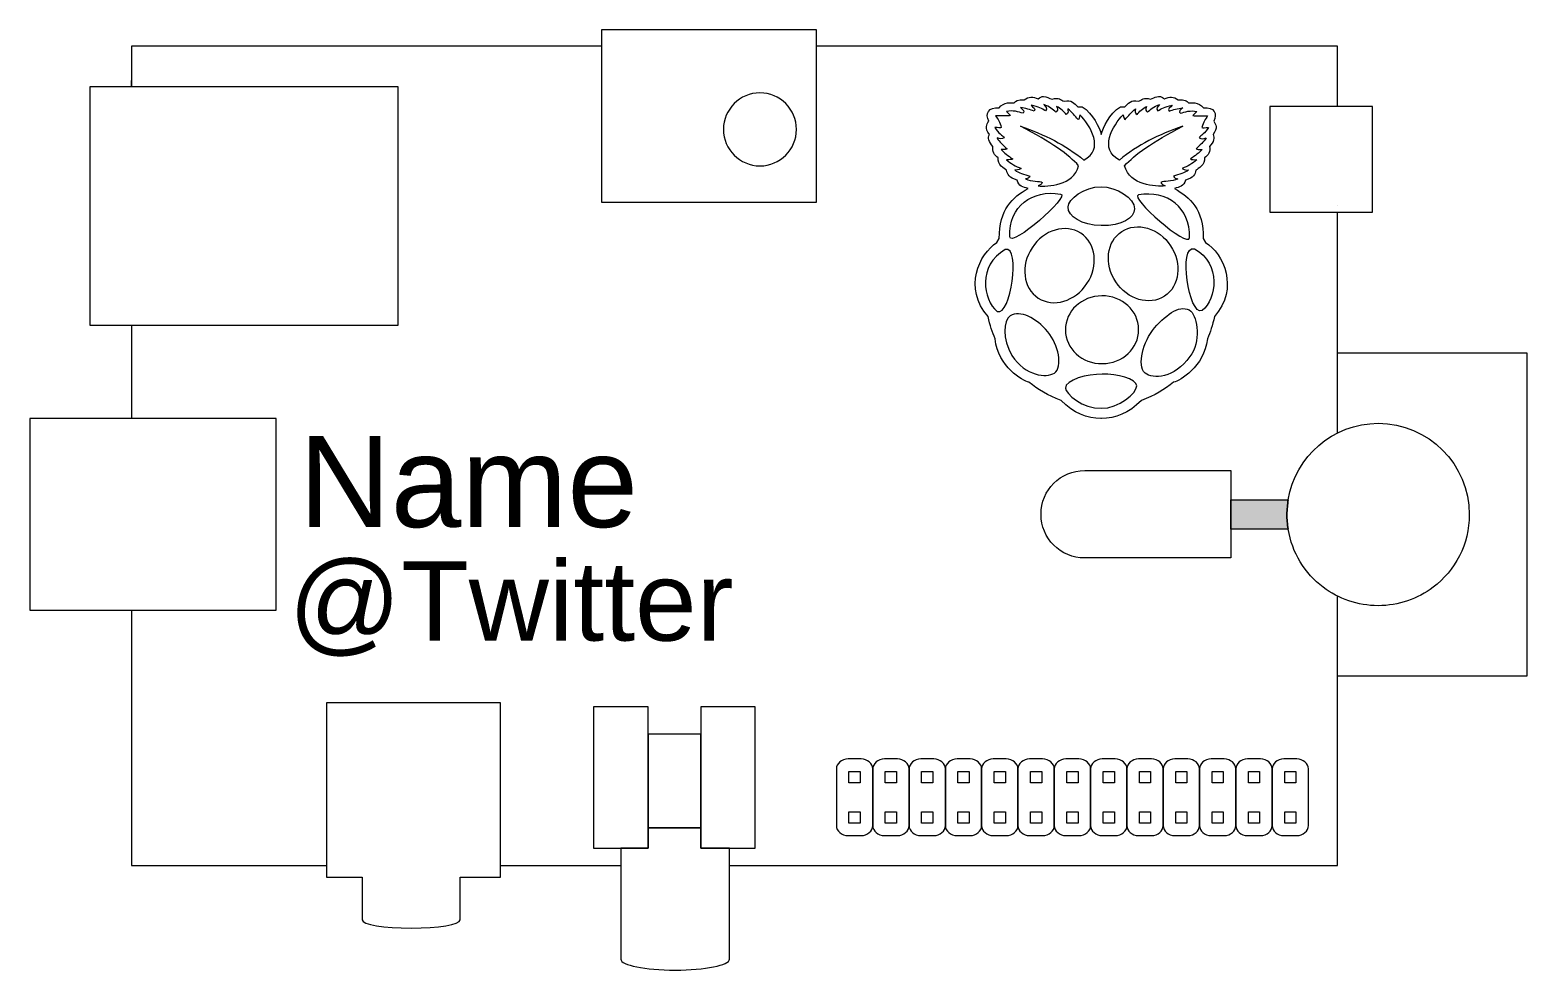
# Model space of a CAD drawing. Header units: inches. Extents: x -193 to 353, y 14 to 296.
# Drawn here: x 28 to 130.6, y 161.8 to 226.3 of the extents above; entities that cross this region are included whole.
import ezdxf

# ---------------------------------------------------------------- set-up
doc = ezdxf.new("R2010")
doc.units = ezdxf.units.IN
doc.header["$MEASUREMENT"] = 0
doc.layers.add('Layer 1', color=7, linetype='Continuous')

# ---------------------------------------------------------------- blocks, each defined once
blk = doc.blocks.new('block 42')
at = {"layer": 'Layer 1', "color": 232, "lineweight": 9}
blk.add_lwpolyline([(73.96, 171.59), (73.96, 170.18), (75.92, 170.18), (77.69, 170.18), (77.69, 179.87), (73.96, 179.87), (73.96, 178.01), (73.96, 172.77), (73.96, 171.59)], dxfattribs=at)
blk = doc.blocks.new('block 43')
at = {"layer": 'Layer 1', "color": 232, "lineweight": 9}
blk.add_lwpolyline([(70.34, 171.59), (70.34, 172.77), (70.34, 178.01), (70.34, 179.87), (66.61, 179.87), (66.61, 170.18), (68.48, 170.18), (70.34, 170.18), (70.34, 171.59)], dxfattribs=at)
blk = doc.blocks.new('block 44')
at = {"layer": 'Layer 1', "color": 232, "lineweight": 9}
blk.add_lwpolyline([(70.34, 171.59), (73.96, 171.59), (73.96, 172.77), (73.96, 178.01), (70.34, 178.01), (70.34, 172.77), (70.34, 171.59)], dxfattribs=at)
blk = doc.blocks.new('block 45')
at = {"layer": 'Layer 1', "color": 232, "lineweight": 9}
for points, knots in [([(97.44, 221.72), (97.33, 221.71), (97.21, 221.67), (97.07, 221.56), (96.74, 221.69), (96.41, 221.74), (96.12, 221.48), (95.68, 221.53), (95.53, 221.41), (95.42, 221.27), (95.32, 221.28), (94.69, 221.37), (94.4, 220.94), (93.66, 221.03), (93.43, 220.51), (93.69, 220.02), (93.54, 219.79), (93.39, 219.56), (93.74, 219.12), (93.61, 218.88), (93.69, 218.61), (93.98, 218.29), (93.91, 217.94), (94.06, 217.7), (94.33, 217.51), (94.28, 217.03), (94.76, 216.76), (94.91, 216.66), (94.96, 216.38), (95.08, 216.12), (95.63, 215.98), (95.72, 215.57), (96.06, 215.5), (96.38, 215.41), (95.31, 214.79), (94.4, 213.98), (94.41, 211.98), (94.41, 211.98), (94.25, 211.7), (94.25, 211.7), (93.03, 210.95), (91.93, 208.57), (93.65, 206.63), (93.76, 206.02), (93.95, 205.58), (94.12, 205.1), (94.37, 203.15), (96, 202.24), (96.44, 202.13), (97.07, 201.65), (97.74, 201.19), (98.65, 200.88), (99.51, 199.99), (100.44, 199.65), (101.38, 199.65), (101.39, 199.65), (101.41, 199.65), (101.42, 199.65), (102.35, 199.65), (103.29, 199.99), (104.15, 200.88), (105.06, 201.19), (105.73, 201.65), (106.36, 202.13), (106.8, 202.24), (108.43, 203.15), (108.68, 205.1), (108.85, 205.58), (109.04, 206.02), (109.15, 206.63), (110.87, 208.57), (109.77, 210.96), (108.55, 211.7), (108.55, 211.7), (108.39, 211.98), (108.39, 211.98), (108.4, 213.98), (107.49, 214.79), (106.42, 215.41), (106.74, 215.5), (107.07, 215.57), (107.17, 215.98), (107.72, 216.12), (107.83, 216.38), (107.89, 216.66), (108.04, 216.76), (108.52, 217.03), (108.47, 217.51), (108.74, 217.7), (108.89, 217.94), (108.82, 218.29), (109.11, 218.61), (109.19, 218.88), (109.06, 219.12), (109.41, 219.56), (109.26, 219.79), (109.11, 220.02), (109.37, 220.51), (109.14, 221.03), (108.4, 220.94), (108.11, 221.37), (107.48, 221.28), (107.38, 221.27), (107.27, 221.41), (107.12, 221.53), (106.67, 221.48), (106.39, 221.74), (106.06, 221.69), (105.73, 221.56), (105.33, 221.88), (105.07, 221.63), (104.77, 221.53), (104.29, 221.69), (104.18, 221.47), (103.94, 221.39), (103.42, 221.5), (103.26, 221.26), (103.01, 221), (103.01, 221), (102.72, 221.01), (102.72, 221.01), (101.93, 220.54), (101.54, 219.59), (101.4, 219.11), (101.26, 219.59), (100.87, 220.54), (100.08, 221.01), (100.08, 221.01), (99.79, 221), (99.79, 221), (99.53, 221.26), (99.37, 221.5), (98.85, 221.39), (98.61, 221.47), (98.51, 221.69), (98.03, 221.53), (97.83, 221.59), (97.65, 221.72), (97.44, 221.72), (97.44, 221.72), (97.44, 221.72), (97.44, 221.72)], [0, 0, 0, 0, 1, 1, 1, 2, 2, 2, 3, 3, 3, 4, 4, 4, 5, 5, 5, 6, 6, 6, 7, 7, 7, 8, 8, 8, 9, 9, 9, 10, 10, 10, 11, 11, 11, 12, 12, 12, 13, 13, 13, 14, 14, 14, 15, 15, 15, 16, 16, 16, 17, 17, 17, 18, 18, 18, 19, 19, 19, 20, 20, 20, 21, 21, 21, 22, 22, 22, 23, 23, 23, 24, 24, 24, 25, 25, 25, 26, 26, 26, 27, 27, 27, 28, 28, 28, 29, 29, 29, 30, 30, 30, 31, 31, 31, 32, 32, 32, 33, 33, 33, 34, 34, 34, 35, 35, 35, 36, 36, 36, 37, 37, 37, 38, 38, 38, 39, 39, 39, 40, 40, 40, 41, 41, 41, 42, 42, 42, 43, 43, 43, 44, 44, 44, 45, 45, 45, 46, 46, 46, 47, 47, 47, 47]), ([(95.87, 219.67), (97.96, 218.59), (99.18, 217.72), (99.85, 216.97), (99.51, 215.6), (97.72, 215.54), (97.07, 215.58), (97.2, 215.64), (97.32, 215.71), (97.36, 215.83), (97.19, 215.95), (96.61, 215.84), (96.21, 216.07), (96.36, 216.1), (96.44, 216.13), (96.51, 216.25), (96.13, 216.37), (95.72, 216.47), (95.47, 216.68), (95.6, 216.67), (95.72, 216.65), (95.9, 216.77), (95.55, 216.95), (95.19, 217.1), (94.9, 217.38), (95.08, 217.38), (95.27, 217.38), (95.33, 217.44), (95.01, 217.64), (94.75, 217.86), (94.53, 218.09), (94.78, 218.06), (94.88, 218.09), (94.94, 218.13), (94.7, 218.37), (94.41, 218.58), (94.26, 218.88), (94.45, 218.81), (94.61, 218.79), (94.74, 218.88), (94.66, 219.06), (94.31, 219.17), (94.11, 219.6), (94.31, 219.58), (94.51, 219.55), (94.55, 219.6), (94.46, 219.96), (94.31, 220.17), (94.16, 220.38), (94.57, 220.39), (95.2, 220.38), (95.17, 220.42), (95.17, 220.42), (94.91, 220.68), (94.91, 220.68), (95.32, 220.79), (95.73, 220.66), (96.04, 220.57), (96.17, 220.67), (96.03, 220.81), (95.87, 220.95), (96.21, 220.9), (96.52, 220.82), (96.8, 220.71), (96.95, 220.85), (96.71, 220.98), (96.59, 221.12), (97.12, 221.02), (97.34, 220.88), (97.57, 220.73), (97.73, 220.89), (97.58, 221.02), (97.47, 221.16), (97.87, 221.01), (98.07, 220.82), (98.29, 220.63), (98.37, 220.73), (98.48, 220.8), (98.34, 221.04), (98.63, 220.88), (98.84, 220.68), (99, 220.47), (99.18, 220.58), (99.11, 220.73), (99.11, 220.87), (99.4, 220.63), (99.59, 220.38), (99.82, 220.13), (99.87, 220.16), (99.91, 220.28), (99.94, 220.46), (100.65, 219.77), (101.65, 218.05), (100.2, 217.36), (98.97, 218.38), (97.5, 219.12), (95.87, 219.67), (95.87, 219.67), (95.87, 219.67), (95.87, 219.67)], [0, 0, 0, 0, 1, 1, 1, 2, 2, 2, 3, 3, 3, 4, 4, 4, 5, 5, 5, 6, 6, 6, 7, 7, 7, 8, 8, 8, 9, 9, 9, 10, 10, 10, 11, 11, 11, 12, 12, 12, 13, 13, 13, 14, 14, 14, 15, 15, 15, 16, 16, 16, 17, 17, 17, 18, 18, 18, 19, 19, 19, 20, 20, 20, 21, 21, 21, 22, 22, 22, 23, 23, 23, 24, 24, 24, 25, 25, 25, 26, 26, 26, 27, 27, 27, 28, 28, 28, 29, 29, 29, 30, 30, 30, 31, 31, 31, 32, 32, 32, 33, 33, 33, 33]), ([(106.98, 219.67), (104.89, 218.59), (103.67, 217.72), (103, 216.97), (103.35, 215.6), (105.13, 215.54), (105.78, 215.58), (105.65, 215.64), (105.54, 215.71), (105.49, 215.83), (105.66, 215.95), (106.24, 215.84), (106.64, 216.07), (106.49, 216.1), (106.41, 216.13), (106.34, 216.25), (106.72, 216.37), (107.14, 216.47), (107.38, 216.68), (107.25, 216.67), (107.12, 216.65), (106.95, 216.77), (107.3, 216.95), (107.66, 217.1), (107.95, 217.38), (107.77, 217.38), (107.58, 217.38), (107.52, 217.44), (107.84, 217.64), (108.1, 217.86), (108.32, 218.09), (108.07, 218.06), (107.97, 218.09), (107.91, 218.13), (108.14, 218.37), (108.44, 218.58), (108.59, 218.88), (108.4, 218.81), (108.24, 218.79), (108.11, 218.88), (108.19, 219.06), (108.54, 219.17), (108.74, 219.6), (108.54, 219.58), (108.34, 219.55), (108.3, 219.6), (108.39, 219.96), (108.54, 220.17), (108.69, 220.38), (108.28, 220.39), (107.65, 220.38), (107.68, 220.41), (107.68, 220.41), (107.94, 220.68), (107.94, 220.68), (107.53, 220.79), (107.12, 220.66), (106.82, 220.57), (106.68, 220.67), (106.82, 220.81), (106.98, 220.94), (106.64, 220.9), (106.33, 220.82), (106.05, 220.71), (105.9, 220.85), (106.14, 220.98), (106.26, 221.12), (105.73, 221.02), (105.51, 220.88), (105.28, 220.73), (105.12, 220.89), (105.27, 221.02), (105.38, 221.16), (104.98, 221.01), (104.77, 220.82), (104.56, 220.63), (104.48, 220.73), (104.37, 220.8), (104.51, 221.04), (104.22, 220.88), (104.01, 220.68), (103.85, 220.47), (103.67, 220.58), (103.74, 220.73), (103.74, 220.87), (103.45, 220.63), (103.26, 220.38), (103.03, 220.13), (102.98, 220.16), (102.94, 220.28), (102.91, 220.46), (102.2, 219.77), (101.2, 218.05), (102.65, 217.36), (103.88, 218.38), (105.35, 219.12), (106.98, 219.67), (106.98, 219.67), (106.98, 219.67), (106.98, 219.67)], [0, 0, 0, 0, 1, 1, 1, 2, 2, 2, 3, 3, 3, 4, 4, 4, 5, 5, 5, 6, 6, 6, 7, 7, 7, 8, 8, 8, 9, 9, 9, 10, 10, 10, 11, 11, 11, 12, 12, 12, 13, 13, 13, 14, 14, 14, 15, 15, 15, 16, 16, 16, 17, 17, 17, 18, 18, 18, 19, 19, 19, 20, 20, 20, 21, 21, 21, 22, 22, 22, 23, 23, 23, 24, 24, 24, 25, 25, 25, 26, 26, 26, 27, 27, 27, 28, 28, 28, 29, 29, 29, 30, 30, 30, 31, 31, 31, 32, 32, 32, 33, 33, 33, 33]), ([(101.39, 215.52), (100.24, 215.55), (99.13, 214.66), (99.12, 214.14), (99.12, 213.52), (100.04, 212.88), (101.4, 212.86), (102.79, 212.85), (103.68, 213.37), (103.68, 214.02), (103.69, 214.75), (102.42, 215.53), (101.39, 215.52), (101.39, 215.52), (101.39, 215.52), (101.39, 215.52)], [0, 0, 0, 0, 1, 1, 1, 2, 2, 2, 3, 3, 3, 4, 4, 4, 5, 5, 5, 5]), ([(98.61, 215.03), (96.67, 215.35), (95.06, 214.2), (95.13, 212.1), (95.19, 211.3), (99.32, 214.91), (98.61, 215.03), (98.61, 215.03), (98.61, 215.03), (98.61, 215.03)], [0, 0, 0, 0, 1, 1, 1, 2, 2, 2, 3, 3, 3, 3]), ([(103.96, 214.97), (105.9, 215.29), (107.51, 214.14), (107.45, 212.04), (107.38, 211.24), (103.25, 214.85), (103.96, 214.97)], [0, 0, 0, 0, 1, 1, 1, 2, 2, 2, 2]), ([(100, 212.34), (101.04, 211.65), (101.23, 210.11), (100.42, 208.89), (99.61, 207.66), (98.11, 207.22), (97.07, 207.9), (97.07, 207.9), (97.07, 207.9), (97.07, 207.9), (96.04, 208.59), (95.85, 210.13), (96.66, 211.35), (97.46, 212.58), (98.96, 213.02), (100, 212.34), (100, 212.34), (100, 212.34), (100, 212.34)], [0, 0, 0, 0, 1, 1, 1, 2, 2, 2, 3, 3, 3, 4, 4, 4, 5, 5, 5, 6, 6, 6, 6]), ([(102.81, 212.46), (101.77, 211.78), (101.58, 210.23), (102.39, 209.01), (103.2, 207.79), (104.7, 207.35), (105.73, 208.03), (105.73, 208.03), (105.73, 208.03), (105.73, 208.03), (106.77, 208.71), (106.96, 210.25), (106.15, 211.48), (105.35, 212.7), (103.85, 213.14), (102.81, 212.46), (102.81, 212.46), (102.81, 212.46), (102.81, 212.46)], [0, 0, 0, 0, 1, 1, 1, 2, 2, 2, 3, 3, 3, 4, 4, 4, 5, 5, 5, 6, 6, 6, 6]), ([(94.81, 211.22), (95.93, 211.52), (95.18, 206.58), (94.27, 206.98), (93.27, 207.79), (92.94, 210.16), (94.81, 211.22)], [0, 0, 0, 0, 1, 1, 1, 2, 2, 2, 2]), ([(107.78, 211.28), (106.65, 211.58), (107.4, 206.64), (108.31, 207.04), (109.32, 207.85), (109.64, 210.22), (107.78, 211.28), (107.78, 211.28), (107.78, 211.28), (107.78, 211.28)], [0, 0, 0, 0, 1, 1, 1, 2, 2, 2, 3, 3, 3, 3]), ([(103.96, 205.72), (103.97, 204.45), (102.85, 203.41), (101.47, 203.4), (100.08, 203.39), (98.95, 204.42), (98.94, 205.7), (98.94, 205.71), (98.94, 205.72), (98.94, 205.72), (98.94, 207), (100.05, 208.04), (101.44, 208.05), (102.83, 208.06), (103.95, 207.03), (103.96, 205.75), (103.96, 205.74), (103.96, 205.73), (103.96, 205.72)], [0, 0, 0, 0, 1, 1, 1, 2, 2, 2, 3, 3, 3, 4, 4, 4, 5, 5, 5, 6, 6, 6, 6]), ([(105.04, 205.85), (104.27, 204.94), (103.83, 203.28), (104.4, 202.75), (104.94, 202.33), (106.4, 202.39), (107.47, 203.88), (108.25, 204.88), (107.99, 206.56), (107.54, 207), (106.88, 207.51), (105.93, 206.86), (105.04, 205.85), (105.04, 205.85), (105.04, 205.85), (105.04, 205.85)], [0, 0, 0, 0, 1, 1, 1, 2, 2, 2, 3, 3, 3, 4, 4, 4, 5, 5, 5, 5]), ([(97.74, 205.58), (98.46, 204.71), (98.79, 203.19), (98.19, 202.75), (97.62, 202.41), (96.24, 202.55), (95.27, 203.95), (94.61, 205.13), (94.69, 206.33), (95.16, 206.68), (95.85, 207.1), (96.92, 206.54), (97.74, 205.58), (97.74, 205.58), (97.74, 205.58), (97.74, 205.58)], [0, 0, 0, 0, 1, 1, 1, 2, 2, 2, 3, 3, 3, 4, 4, 4, 5, 5, 5, 5]), ([(101.46, 202.68), (102.47, 202.72), (103.82, 202.36), (103.83, 201.87), (103.84, 201.39), (102.6, 200.32), (101.4, 200.34), (100.15, 200.28), (98.93, 201.36), (98.94, 201.73), (98.93, 202.28), (100.46, 202.7), (101.46, 202.68), (101.46, 202.68), (101.46, 202.68), (101.46, 202.68)], [0, 0, 0, 0, 1, 1, 1, 2, 2, 2, 3, 3, 3, 4, 4, 4, 5, 5, 5, 5])]:
    blk.add_open_spline(points, degree=3, knots=knots, dxfattribs=at)
blk = doc.blocks.new('block 46')
at = {"layer": 'Layer 1', "color": 7, "insert": (45.71, 183.32), "char_height": 5.4373, "attachment_point": 7}
blk.add_mtext('\\fArial|b0|i0|c0|p34;\\W1;@Twitter', dxfattribs=at)
blk = doc.blocks.new('block 47')
at = {"layer": 'Layer 1', "color": 232, "lineweight": 9}
for points in [[(84.11, 175.45), (84.88, 175.45), (84.88, 174.67), (84.11, 174.67), (84.11, 175.45)], [(84.11, 172.68), (84.88, 172.68), (84.88, 171.9), (84.11, 171.9), (84.11, 172.68)]]:
    blk.add_lwpolyline(points, dxfattribs=at)
blk.add_open_spline([(85.74, 171.74), (85.74, 171.36), (85.38, 171.05), (84.94, 171.05), (84.94, 171.05), (84.05, 171.05), (84.05, 171.05), (83.61, 171.05), (83.25, 171.36), (83.25, 171.74), (83.25, 171.74), (83.25, 175.62), (83.25, 175.62), (83.25, 176), (83.61, 176.3), (84.05, 176.3), (84.05, 176.3), (84.94, 176.3), (84.94, 176.3), (85.38, 176.3), (85.74, 176), (85.74, 175.62), (85.74, 175.62), (85.74, 171.74), (85.74, 171.74)], degree=3, knots=[0, 0, 0, 0, 1, 1, 1, 2, 2, 2, 3, 3, 3, 4, 4, 4, 5, 5, 5, 6, 6, 6, 7, 7, 7, 8, 8, 8, 8], dxfattribs=at)
blk = doc.blocks.new('block 48')
at = {"layer": 'Layer 1', "color": 232, "lineweight": 9}
for points in [[(86.6, 175.45), (87.37, 175.45), (87.37, 174.67), (86.6, 174.67), (86.6, 175.45)], [(86.6, 172.68), (87.37, 172.68), (87.37, 171.9), (86.6, 171.9), (86.6, 172.68)]]:
    blk.add_lwpolyline(points, dxfattribs=at)
blk.add_open_spline([(88.23, 171.74), (88.23, 171.36), (87.87, 171.05), (87.43, 171.05), (87.43, 171.05), (86.54, 171.05), (86.54, 171.05), (86.1, 171.05), (85.74, 171.36), (85.74, 171.74), (85.74, 171.74), (85.74, 175.62), (85.74, 175.62), (85.74, 176), (86.1, 176.3), (86.54, 176.3), (86.54, 176.3), (87.43, 176.3), (87.43, 176.3), (87.87, 176.3), (88.23, 176), (88.23, 175.62), (88.23, 175.62), (88.23, 171.74), (88.23, 171.74)], degree=3, knots=[0, 0, 0, 0, 1, 1, 1, 2, 2, 2, 3, 3, 3, 4, 4, 4, 5, 5, 5, 6, 6, 6, 7, 7, 7, 8, 8, 8, 8], dxfattribs=at)
blk = doc.blocks.new('block 49')
at = {"layer": 'Layer 1', "color": 232, "lineweight": 9}
for points in [[(89.09, 175.45), (89.86, 175.45), (89.86, 174.67), (89.09, 174.67), (89.09, 175.45)], [(89.09, 172.68), (89.86, 172.68), (89.86, 171.9), (89.09, 171.9), (89.09, 172.68)]]:
    blk.add_lwpolyline(points, dxfattribs=at)
blk.add_open_spline([(90.72, 171.74), (90.72, 171.36), (90.36, 171.05), (89.92, 171.05), (89.92, 171.05), (89.03, 171.05), (89.03, 171.05), (88.59, 171.05), (88.23, 171.36), (88.23, 171.74), (88.23, 171.74), (88.23, 175.62), (88.23, 175.62), (88.23, 176), (88.59, 176.3), (89.03, 176.3), (89.03, 176.3), (89.92, 176.3), (89.92, 176.3), (90.36, 176.3), (90.72, 176), (90.72, 175.62), (90.72, 175.62), (90.72, 171.74), (90.72, 171.74)], degree=3, knots=[0, 0, 0, 0, 1, 1, 1, 2, 2, 2, 3, 3, 3, 4, 4, 4, 5, 5, 5, 6, 6, 6, 7, 7, 7, 8, 8, 8, 8], dxfattribs=at)
blk = doc.blocks.new('block 50')
at = {"layer": 'Layer 1', "color": 232, "lineweight": 9}
for points in [[(91.58, 175.45), (92.35, 175.45), (92.35, 174.67), (91.58, 174.67), (91.58, 175.45)], [(91.58, 172.68), (92.35, 172.68), (92.35, 171.9), (91.58, 171.9), (91.58, 172.68)]]:
    blk.add_lwpolyline(points, dxfattribs=at)
blk.add_open_spline([(93.2, 171.74), (93.2, 171.36), (92.85, 171.05), (92.41, 171.05), (92.41, 171.05), (91.52, 171.05), (91.52, 171.05), (91.07, 171.05), (90.72, 171.36), (90.72, 171.74), (90.72, 171.74), (90.72, 175.62), (90.72, 175.62), (90.72, 176), (91.07, 176.3), (91.52, 176.3), (91.52, 176.3), (92.41, 176.3), (92.41, 176.3), (92.85, 176.3), (93.2, 176), (93.2, 175.62), (93.2, 175.62), (93.2, 171.74), (93.2, 171.74)], degree=3, knots=[0, 0, 0, 0, 1, 1, 1, 2, 2, 2, 3, 3, 3, 4, 4, 4, 5, 5, 5, 6, 6, 6, 7, 7, 7, 8, 8, 8, 8], dxfattribs=at)
blk = doc.blocks.new('block 51')
at = {"layer": 'Layer 1', "color": 232, "lineweight": 9}
for points in [[(94.06, 175.45), (94.83, 175.45), (94.83, 174.67), (94.06, 174.67), (94.06, 175.45)], [(94.06, 172.68), (94.83, 172.68), (94.83, 171.9), (94.06, 171.9), (94.06, 172.68)]]:
    blk.add_lwpolyline(points, dxfattribs=at)
blk.add_open_spline([(95.69, 171.74), (95.69, 171.36), (95.34, 171.05), (94.89, 171.05), (94.89, 171.05), (94, 171.05), (94, 171.05), (93.56, 171.05), (93.2, 171.36), (93.2, 171.74), (93.2, 171.74), (93.2, 175.62), (93.2, 175.62), (93.2, 176), (93.56, 176.3), (94, 176.3), (94, 176.3), (94.89, 176.3), (94.89, 176.3), (95.34, 176.3), (95.69, 176), (95.69, 175.62), (95.69, 175.62), (95.69, 171.74), (95.69, 171.74)], degree=3, knots=[0, 0, 0, 0, 1, 1, 1, 2, 2, 2, 3, 3, 3, 4, 4, 4, 5, 5, 5, 6, 6, 6, 7, 7, 7, 8, 8, 8, 8], dxfattribs=at)
blk = doc.blocks.new('block 52')
at = {"layer": 'Layer 1', "color": 232, "lineweight": 9}
for points in [[(96.55, 175.45), (97.32, 175.45), (97.32, 174.67), (96.55, 174.67), (96.55, 175.45)], [(96.55, 172.68), (97.32, 172.68), (97.32, 171.9), (96.55, 171.9), (96.55, 172.68)]]:
    blk.add_lwpolyline(points, dxfattribs=at)
blk.add_open_spline([(98.18, 171.74), (98.18, 171.36), (97.82, 171.05), (97.38, 171.05), (97.38, 171.05), (96.49, 171.05), (96.49, 171.05), (96.05, 171.05), (95.69, 171.36), (95.69, 171.74), (95.69, 171.74), (95.69, 175.62), (95.69, 175.62), (95.69, 176), (96.05, 176.3), (96.49, 176.3), (96.49, 176.3), (97.38, 176.3), (97.38, 176.3), (97.82, 176.3), (98.18, 176), (98.18, 175.62), (98.18, 175.62), (98.18, 171.74), (98.18, 171.74)], degree=3, knots=[0, 0, 0, 0, 1, 1, 1, 2, 2, 2, 3, 3, 3, 4, 4, 4, 5, 5, 5, 6, 6, 6, 7, 7, 7, 8, 8, 8, 8], dxfattribs=at)
blk = doc.blocks.new('block 53')
at = {"layer": 'Layer 1', "color": 232, "lineweight": 9}
for points in [[(99.04, 175.45), (99.81, 175.45), (99.81, 174.67), (99.04, 174.67), (99.04, 175.45)], [(99.04, 172.68), (99.81, 172.68), (99.81, 171.9), (99.04, 171.9), (99.04, 172.68)]]:
    blk.add_lwpolyline(points, dxfattribs=at)
blk.add_open_spline([(100.67, 171.74), (100.67, 171.36), (100.31, 171.05), (99.87, 171.05), (99.87, 171.05), (98.98, 171.05), (98.98, 171.05), (98.54, 171.05), (98.18, 171.36), (98.18, 171.74), (98.18, 171.74), (98.18, 175.62), (98.18, 175.62), (98.18, 176), (98.54, 176.3), (98.98, 176.3), (98.98, 176.3), (99.87, 176.3), (99.87, 176.3), (100.31, 176.3), (100.67, 176), (100.67, 175.62), (100.67, 175.62), (100.67, 171.74), (100.67, 171.74)], degree=3, knots=[0, 0, 0, 0, 1, 1, 1, 2, 2, 2, 3, 3, 3, 4, 4, 4, 5, 5, 5, 6, 6, 6, 7, 7, 7, 8, 8, 8, 8], dxfattribs=at)
blk = doc.blocks.new('block 54')
at = {"layer": 'Layer 1', "color": 232, "lineweight": 9}
for points in [[(101.53, 175.45), (102.3, 175.45), (102.3, 174.67), (101.53, 174.67), (101.53, 175.45)], [(101.53, 172.68), (102.3, 172.68), (102.3, 171.9), (101.53, 171.9), (101.53, 172.68)]]:
    blk.add_lwpolyline(points, dxfattribs=at)
blk.add_open_spline([(103.16, 171.74), (103.16, 171.36), (102.8, 171.05), (102.36, 171.05), (102.36, 171.05), (101.47, 171.05), (101.47, 171.05), (101.03, 171.05), (100.67, 171.36), (100.67, 171.74), (100.67, 171.74), (100.67, 175.62), (100.67, 175.62), (100.67, 176), (101.03, 176.3), (101.47, 176.3), (101.47, 176.3), (102.36, 176.3), (102.36, 176.3), (102.8, 176.3), (103.16, 176), (103.16, 175.62), (103.16, 175.62), (103.16, 171.74), (103.16, 171.74)], degree=3, knots=[0, 0, 0, 0, 1, 1, 1, 2, 2, 2, 3, 3, 3, 4, 4, 4, 5, 5, 5, 6, 6, 6, 7, 7, 7, 8, 8, 8, 8], dxfattribs=at)
blk = doc.blocks.new('block 55')
at = {"layer": 'Layer 1', "color": 232, "lineweight": 9}
for points in [[(104.01, 175.45), (104.78, 175.45), (104.78, 174.67), (104.01, 174.67), (104.01, 175.45)], [(104.02, 172.68), (104.78, 172.68), (104.78, 171.9), (104.02, 171.9), (104.02, 172.68)]]:
    blk.add_lwpolyline(points, dxfattribs=at)
blk.add_open_spline([(105.64, 171.74), (105.64, 171.36), (105.29, 171.05), (104.85, 171.05), (104.85, 171.05), (103.95, 171.05), (103.95, 171.05), (103.51, 171.05), (103.16, 171.36), (103.16, 171.74), (103.16, 171.74), (103.16, 175.62), (103.16, 175.62), (103.16, 176), (103.51, 176.3), (103.95, 176.3), (103.95, 176.3), (104.85, 176.3), (104.85, 176.3), (105.29, 176.3), (105.64, 176), (105.64, 175.62), (105.64, 175.62), (105.64, 171.74), (105.64, 171.74)], degree=3, knots=[0, 0, 0, 0, 1, 1, 1, 2, 2, 2, 3, 3, 3, 4, 4, 4, 5, 5, 5, 6, 6, 6, 7, 7, 7, 8, 8, 8, 8], dxfattribs=at)
blk = doc.blocks.new('block 56')
at = {"layer": 'Layer 1', "color": 232, "lineweight": 9}
for points in [[(106.5, 175.45), (107.27, 175.45), (107.27, 174.67), (106.5, 174.67), (106.5, 175.45)], [(106.5, 172.68), (107.27, 172.68), (107.27, 171.9), (106.5, 171.9), (106.5, 172.68)]]:
    blk.add_lwpolyline(points, dxfattribs=at)
blk.add_open_spline([(108.13, 171.74), (108.13, 171.36), (107.77, 171.05), (107.33, 171.05), (107.33, 171.05), (106.44, 171.05), (106.44, 171.05), (106, 171.05), (105.64, 171.36), (105.64, 171.74), (105.64, 171.74), (105.64, 175.62), (105.64, 175.62), (105.64, 176), (106, 176.3), (106.44, 176.3), (106.44, 176.3), (107.33, 176.3), (107.33, 176.3), (107.77, 176.3), (108.13, 176), (108.13, 175.62), (108.13, 175.62), (108.13, 171.74), (108.13, 171.74)], degree=3, knots=[0, 0, 0, 0, 1, 1, 1, 2, 2, 2, 3, 3, 3, 4, 4, 4, 5, 5, 5, 6, 6, 6, 7, 7, 7, 8, 8, 8, 8], dxfattribs=at)
blk = doc.blocks.new('block 57')
at = {"layer": 'Layer 1', "color": 232, "lineweight": 9}
for points in [[(108.99, 175.45), (109.76, 175.45), (109.76, 174.67), (108.99, 174.67), (108.99, 175.45)], [(108.99, 172.68), (109.76, 172.68), (109.76, 171.9), (108.99, 171.9), (108.99, 172.68)]]:
    blk.add_lwpolyline(points, dxfattribs=at)
blk.add_open_spline([(110.62, 171.74), (110.62, 171.36), (110.26, 171.05), (109.82, 171.05), (109.82, 171.05), (108.93, 171.05), (108.93, 171.05), (108.49, 171.05), (108.13, 171.36), (108.13, 171.74), (108.13, 171.74), (108.13, 175.62), (108.13, 175.62), (108.13, 176), (108.49, 176.3), (108.93, 176.3), (108.93, 176.3), (109.82, 176.3), (109.82, 176.3), (110.26, 176.3), (110.62, 176), (110.62, 175.62), (110.62, 175.62), (110.62, 171.74), (110.62, 171.74)], degree=3, knots=[0, 0, 0, 0, 1, 1, 1, 2, 2, 2, 3, 3, 3, 4, 4, 4, 5, 5, 5, 6, 6, 6, 7, 7, 7, 8, 8, 8, 8], dxfattribs=at)
blk = doc.blocks.new('block 58')
at = {"layer": 'Layer 1', "color": 232, "lineweight": 9}
for points in [[(111.48, 175.45), (112.25, 175.45), (112.25, 174.67), (111.48, 174.67), (111.48, 175.45)], [(111.48, 172.68), (112.25, 172.68), (112.25, 171.9), (111.48, 171.9), (111.48, 172.68)]]:
    blk.add_lwpolyline(points, dxfattribs=at)
blk.add_open_spline([(113.11, 171.74), (113.11, 171.36), (112.75, 171.05), (112.31, 171.05), (112.31, 171.05), (111.42, 171.05), (111.42, 171.05), (110.98, 171.05), (110.62, 171.36), (110.62, 171.74), (110.62, 171.74), (110.62, 175.62), (110.62, 175.62), (110.62, 176), (110.98, 176.3), (111.42, 176.3), (111.42, 176.3), (112.31, 176.3), (112.31, 176.3), (112.75, 176.3), (113.11, 176), (113.11, 175.62), (113.11, 175.62), (113.11, 171.74), (113.11, 171.74)], degree=3, knots=[0, 0, 0, 0, 1, 1, 1, 2, 2, 2, 3, 3, 3, 4, 4, 4, 5, 5, 5, 6, 6, 6, 7, 7, 7, 8, 8, 8, 8], dxfattribs=at)
blk = doc.blocks.new('block 59')
at = {"layer": 'Layer 1', "color": 232, "lineweight": 9}
for points in [[(113.97, 175.45), (114.74, 175.45), (114.74, 174.67), (113.97, 174.67), (113.97, 175.45)], [(113.97, 172.68), (114.74, 172.68), (114.74, 171.9), (113.97, 171.9), (113.97, 172.68)]]:
    blk.add_lwpolyline(points, dxfattribs=at)
blk.add_open_spline([(115.59, 171.74), (115.59, 171.36), (115.24, 171.05), (114.8, 171.05), (114.8, 171.05), (113.9, 171.05), (113.9, 171.05), (113.46, 171.05), (113.11, 171.36), (113.11, 171.74), (113.11, 171.74), (113.11, 175.62), (113.11, 175.62), (113.11, 176), (113.46, 176.3), (113.9, 176.3), (113.9, 176.3), (114.8, 176.3), (114.8, 176.3), (115.24, 176.3), (115.59, 176), (115.59, 175.62), (115.59, 175.62), (115.59, 171.74), (115.59, 171.74)], degree=3, knots=[0, 0, 0, 0, 1, 1, 1, 2, 2, 2, 3, 3, 3, 4, 4, 4, 5, 5, 5, 6, 6, 6, 7, 7, 7, 8, 8, 8, 8], dxfattribs=at)
blk = doc.blocks.new('block 41')
at = {"layer": 'Layer 1'}
h = blk.add_hatch(color=72, dxfattribs=at)
h.dxf.hatch_style = 2
edge = h.paths.add_edge_path()
edge.add_spline(control_points=[(114.12, 193.06), (114.12, 193.23), (114.13, 193.41), (114.15, 193.58), (114.16, 193.74), (114.19, 193.9), (114.21, 194.06), (114.21, 194.06), (110.27, 194.06), (110.27, 194.06), (110.27, 194.06), (110.27, 193.58), (110.27, 193.58), (110.27, 193.58), (110.27, 192.58), (110.27, 192.58), (110.27, 192.58), (110.27, 192.06), (110.27, 192.06), (110.27, 192.06), (114.21, 192.06), (114.21, 192.06), (114.18, 192.23), (114.16, 192.4), (114.14, 192.58), (114.13, 192.74), (114.12, 192.9), (114.12, 193.06)], knot_values=[0, 0, 0, 0, 1, 1, 1, 2, 2, 2, 3, 3, 3, 4, 4, 4, 5, 5, 5, 6, 6, 6, 7, 7, 7, 8, 8, 8, 9, 9, 9, 9], degree=3, periodic=1)
at = {"layer": 'Layer 1', "color": 250, "lineweight": 9}
for points in [[(81.89, 225.16), (81.89, 226.28), (80.31, 226.28), (68.71, 226.28), (67.15, 226.28), (67.15, 225.16)], [(67.15, 225.16), (66.4, 225.16), (60.69, 225.16), (58.3, 225.16), (34.94, 225.16), (34.94, 225.16), (34.94, 222.38), (34.94, 222.8)], [(117.58, 221.03), (117.58, 221.45), (117.58, 221.45), (117.58, 225.16), (117.58, 225.16), (81.89, 225.16)], [(34.94, 222.8), (34.94, 222.8)], [(34.94, 222.38), (32.1, 222.38), (32.1, 206.05), (34.94, 206.05)], [(117.58, 221.03), (117.58, 221.03)], [(117.58, 213.79), (118.33, 213.79), (119.99, 213.79), (119.99, 221.03), (118.33, 221.03), (117.58, 221.03)], [(75.92, 169.01), (117.58, 169.01), (117.58, 169.01), (117.58, 169.01), (117.58, 181.99), (130.58, 181.99), (130.58, 204.13), (117.58, 204.13), (117.58, 213.79)], [(117.58, 214.21), (117.58, 214.21)], [(117.58, 213.79), (117.58, 213.79)], [(34.94, 206.05), (34.94, 200.07), (34.94, 200.07), (34.94, 199.65)], [(34.94, 199.65), (27.99, 199.65), (27.99, 186.51), (34.94, 186.51)], [(34.94, 199.65), (34.94, 199.65)], [(34.94, 186.51), (34.94, 169.01), (34.94, 169.01), (34.94, 169.01), (48.3, 169.01)], [(60.24, 169.01), (68.48, 169.01)], [(68.48, 169.01), (68.48, 169.01)], [(75.92, 169.01), (75.92, 169.01)]]:
    blk.add_lwpolyline(points, dxfattribs=at)
at = {"layer": 'Layer 1', "color": 232, "lineweight": 9}
for points in [[(67.15, 225.16), (67.15, 224.74), (67.15, 214.46), (81.89, 214.46), (81.89, 224.74), (81.89, 225.16)], [(46.64, 222.38), (37.04, 222.38), (34.94, 222.38)], [(34.94, 206.05), (35.69, 206.05), (53.21, 206.05), (53.21, 208.39), (53.21, 208.75), (53.21, 222.38), (46.64, 222.38)], [(117.58, 221.03), (112.95, 221.03), (112.95, 213.79), (117.58, 213.79)], [(34.94, 186.51), (35.69, 186.51), (44.85, 186.51), (44.85, 199.65), (35.69, 199.65), (34.94, 199.65)], [(60.24, 169.01), (60.24, 180.14), (48.3, 180.14), (48.3, 169.01)], [(75.92, 169.01), (75.92, 170.18), (73.96, 170.18), (73.96, 171.59), (70.34, 171.59), (70.34, 170.18), (68.48, 170.18), (68.48, 169.01)]]:
    blk.add_lwpolyline(points, dxfattribs=at)
at = {"layer": 'Layer 1', "color": 30, "lineweight": 9}
for points in [[(117.58, 198.65), (117.58, 204.13)], [(117.58, 181.99), (117.58, 187.46)]]:
    blk.add_lwpolyline(points, dxfattribs=at)
at = {"layer": 'Layer 1', "color": 7, "lineweight": 9}
for points, knots in [([(78.01, 221.96), (79.39, 221.96), (80.51, 220.84), (80.51, 219.46), (80.51, 218.08), (79.39, 216.96), (78.01, 216.96), (76.63, 216.96), (75.51, 218.08), (75.51, 219.46), (75.51, 220.84), (76.63, 221.96), (78.01, 221.96)], [0, 0, 0, 0, 1, 1, 1, 2, 2, 2, 3, 3, 3, 4, 4, 4, 4]), ([(120.37, 199.31), (117.26, 199.31), (114.69, 197.03), (114.21, 194.06), (114.19, 193.9), (114.16, 193.74), (114.15, 193.58), (114.13, 193.41), (114.12, 193.23), (114.12, 193.06), (114.12, 192.9), (114.13, 192.74), (114.14, 192.58), (114.16, 192.4), (114.18, 192.23), (114.21, 192.06), (114.47, 190.43), (115.35, 189.02), (116.61, 188.07), (117.66, 187.28), (118.96, 186.81), (120.37, 186.81), (121.79, 186.81), (123.09, 187.28), (124.14, 188.07), (125.65, 189.21), (126.62, 191.02), (126.62, 193.06), (126.62, 196.51), (123.82, 199.31), (120.37, 199.31)], [0, 0, 0, 0, 1, 1, 1, 2, 2, 2, 3, 3, 3, 4, 4, 4, 5, 5, 5, 6, 6, 6, 7, 7, 7, 8, 8, 8, 9, 9, 9, 10, 10, 10, 10]), ([(107.27, 196.08), (107.27, 196.08), (105.95, 196.08), (105.95, 196.08), (105.95, 196.08), (100.27, 196.08), (100.27, 196.08), (98.61, 196.08), (97.27, 194.74), (97.27, 193.08), (97.27, 191.42), (98.61, 190.08), (100.27, 190.08), (100.27, 190.08), (105.95, 190.08), (105.95, 190.08), (105.95, 190.08), (107.27, 190.08), (107.27, 190.08), (107.27, 190.08), (110.27, 190.08), (110.27, 190.08), (110.27, 190.08), (110.27, 192.06), (110.27, 192.06), (110.27, 192.06), (110.27, 192.58), (110.27, 192.58), (110.27, 192.58), (110.27, 193.58), (110.27, 193.58), (110.27, 193.58), (110.27, 194.06), (110.27, 194.06), (110.27, 194.06), (110.27, 196.08), (110.27, 196.08), (110.27, 196.08), (107.27, 196.08), (107.27, 196.08)], [0, 0, 0, 0, 1, 1, 1, 2, 2, 2, 3, 3, 3, 4, 4, 4, 5, 5, 5, 6, 6, 6, 7, 7, 7, 8, 8, 8, 9, 9, 9, 10, 10, 10, 11, 11, 11, 12, 12, 12, 13, 13, 13, 13])]:
    blk.add_open_spline(points, degree=3, knots=knots, dxfattribs=at)
at = {"layer": 'Layer 1', "lineweight": 0}
blk.add_open_spline([(114.12, 193.06), (114.12, 193.23), (114.13, 193.41), (114.15, 193.58), (114.16, 193.74), (114.19, 193.9), (114.21, 194.06), (114.21, 194.06), (110.27, 194.06), (110.27, 194.06), (110.27, 194.06), (110.27, 193.58), (110.27, 193.58), (110.27, 193.58), (110.27, 192.58), (110.27, 192.58), (110.27, 192.58), (110.27, 192.06), (110.27, 192.06), (110.27, 192.06), (114.21, 192.06), (114.21, 192.06), (114.18, 192.23), (114.16, 192.4), (114.14, 192.58), (114.13, 192.74), (114.12, 192.9), (114.12, 193.06)], degree=3, knots=[0, 0, 0, 0, 1, 1, 1, 2, 2, 2, 3, 3, 3, 4, 4, 4, 5, 5, 5, 6, 6, 6, 7, 7, 7, 8, 8, 8, 9, 9, 9, 9], dxfattribs=at)
at = {"layer": 'Layer 1', "color": 250, "lineweight": 9}
for points, knots in [([(48.3, 169.01), (48.3, 169.01), (48.3, 168.59), (48.3, 168.59), (48.3, 168.59), (48.3, 168.19), (48.3, 168.19), (48.3, 168.19), (50.75, 168.19), (50.75, 168.19), (50.75, 168.19), (50.75, 165.27), (50.75, 165.27), (50.75, 164.96), (52.25, 164.71), (54.11, 164.71), (55.96, 164.71), (57.46, 164.96), (57.46, 165.27), (57.46, 165.27), (57.46, 168.19), (57.46, 168.19), (57.46, 168.19), (60.24, 168.19), (60.24, 168.19), (60.24, 168.19), (60.24, 168.59), (60.24, 168.59), (60.24, 168.59), (60.24, 169.01), (60.24, 169.01)], [0, 0, 0, 0, 1, 1, 1, 2, 2, 2, 3, 3, 3, 4, 4, 4, 5, 5, 5, 6, 6, 6, 7, 7, 7, 8, 8, 8, 9, 9, 9, 10, 10, 10, 10]), ([(68.48, 169.01), (68.48, 169.01), (68.48, 168.59), (68.48, 168.59), (68.48, 168.59), (68.48, 162.58), (68.48, 162.58), (68.48, 162.16), (70.14, 161.83), (72.2, 161.83), (74.25, 161.83), (75.92, 162.16), (75.92, 162.58), (75.92, 162.58), (75.92, 168.59), (75.92, 168.59), (75.92, 168.59), (75.92, 169.01), (75.92, 169.01)], [0, 0, 0, 0, 1, 1, 1, 2, 2, 2, 3, 3, 3, 4, 4, 4, 5, 5, 5, 6, 6, 6, 6])]:
    blk.add_open_spline(points, degree=3, knots=knots, dxfattribs=at)
at = {"layer": 'Layer 1'}
for name in ['block 45', 'block 46', 'block 43', 'block 42', 'block 44', 'block 47', 'block 48', 'block 49', 'block 50', 'block 51', 'block 52', 'block 53', 'block 54', 'block 55', 'block 56', 'block 57', 'block 58', 'block 59']:
    blk.add_blockref(name, (0, 0), dxfattribs=at)
at = {"layer": 'Layer 1', "color": 7, "insert": (46.42, 192.11), "char_height": 6.2371, "attachment_point": 7}
blk.add_mtext('\\fArial|b0|i0|c0|p34;\\W1;Name', dxfattribs=at)
blk = doc.blocks.new('block 2')
at = {"layer": 'Layer 1'}
blk.add_blockref('block 41', (0, 0), dxfattribs=at)

msp = doc.modelspace()

# ---------------------------------------------------------------- block references
at = {"layer": 'Layer 1'}
msp.add_blockref('block 2', (0, 0), dxfattribs=at)

doc.saveas('drawing.dxf')
